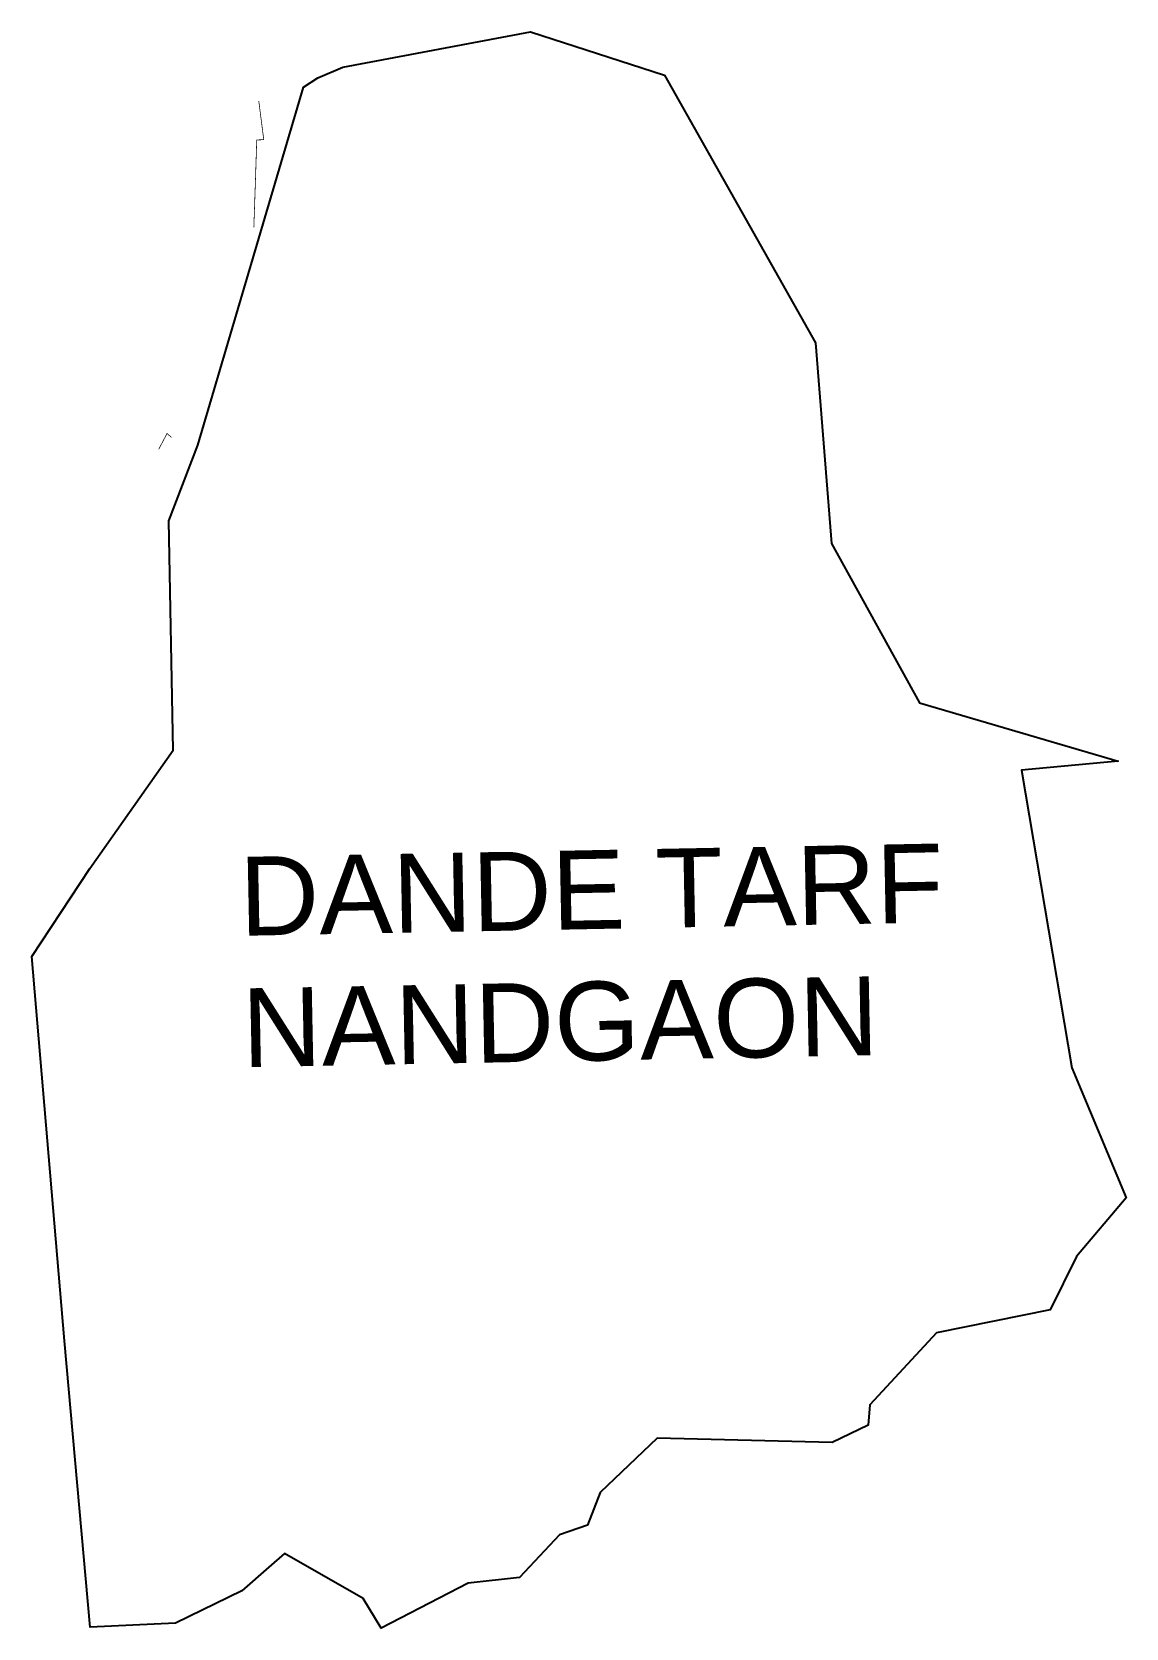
# Model space of a CAD drawing. Header units: metres. Extents: x 278833 to 280342, y 2036040 to 2038241.
import ezdxf

# ---------------------------------------------------------------- set-up
doc = ezdxf.new("R2010")
doc.units = ezdxf.units.M
for name, color, linetype in [('SEAWALL', 170, 'Continuous'), ('village', 3, 'Continuous'), ('VILLAGE NAME', 250, 'Continuous')]:
    doc.layers.add(name, color=color, linetype=linetype)
doc.styles.get("Standard").update_dxf_attribs({"font": 'simplex.shx'})

msp = doc.modelspace()

# ---------------------------------------------------------------- linework, layer by layer
at = {"layer": 'SEAWALL', "color": 30, "const_width": 1, "flags": 128}
for points in [[(279145.7, 2038145.4), (279152.6, 2038092), (279142.9, 2038091.7), (279141.2, 2038038.1), (279138.9, 2037971.1)], [(279025.3, 2037681.6), (279019.3, 2037687.1), (279007.7, 2037665.2)]]:
    msp.add_lwpolyline(points, dxfattribs=at)
at = {"layer": 'village', "color": 3, "true_color": 0x00ff00}
msp.add_polyline3d([(280266.7, 2036812.4, 0), (280341.5, 2036633.1, 0), (280273, 2036552.4, 0), (280237, 2036478.9, 0), (280080.2, 2036447, 0), (279988.2, 2036348.1, 0), (279985.9, 2036320, 0), (279936.2, 2036296.1, 0), (279695.1, 2036301.8, 0), (279616.5, 2036227.3, 0), (279598.9, 2036182.2, 0), (279560.2, 2036168.6, 0), (279505.1, 2036110.1, 0), (279434.6, 2036102, 0), (279314.5, 2036040.2, 0), (279289.5, 2036081.1, 0), (279181, 2036143.2, 0), (279159.5, 2036124.3, 0), (279122.4, 2036091.5, 0), (279031.1, 2036047.1, 0), (278913.3, 2036041.6, 0), (278877.8, 2036436, 0), (278832.9, 2036965.8, 0), (278912.9, 2037087.1, 0), (279027.6, 2037250.4, 0), (279021.8, 2037566.6, 0), (279061.8, 2037670.8, 0), (279207.6, 2038164.6, 0), (279227.1, 2038177.4, 0), (279261.4, 2038191.8, 0), (279520.3, 2038240.6, 0), (279705.2, 2038181.1, 0), (279913.3, 2037812.2, 0), (279935.4, 2037535.5, 0), (280056.9, 2037315.6, 0), (280330.8, 2037235.4, 0), (280197.4, 2037223, 0)], close=True, dxfattribs=at)

# ---------------------------------------------------------------- texts
at = {"layer": 'VILLAGE NAME', "insert": (279118, 2037103.2), "char_height": 108.748, "attachment_point": 1, "rotation": 1.1028}
msp.add_mtext_dynamic_manual_height_columns('{\\fArial|b0|i0|c0|p34;DANDE TARF NANDGAON}', width=1353.069, gutter_width=543.7, heights=[0], dxfattribs=at)

doc.saveas('drawing.dxf')
